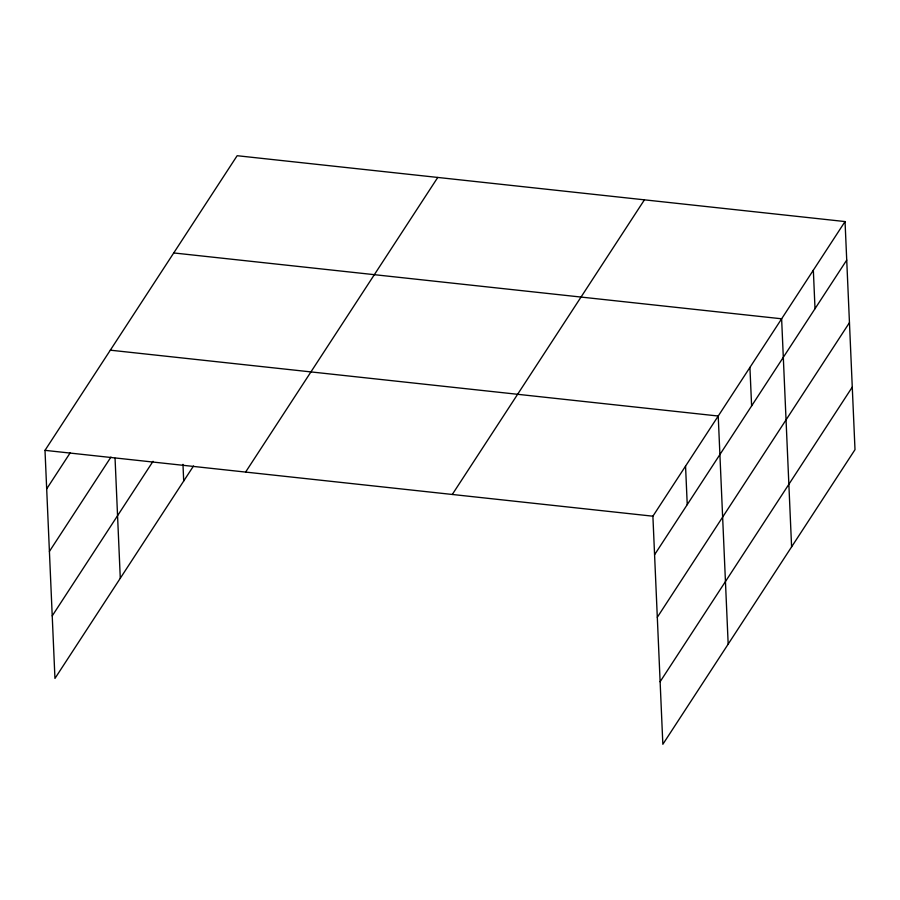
<?xml version="1.0" encoding="UTF-8"?>
<svg xmlns="http://www.w3.org/2000/svg" width="900" height="900" viewBox="0 0 900 900"><rect width="100%" height="100%" fill="white"/><g stroke="black" fill="none" stroke-linecap="round" stroke-linejoin="round"><path stroke-width="1.35" d="M193.511 465.986L54.956 678.431L45 450.349L237.15 155.711L845.044 221.569L855 449.651L662.85 744.289L652.894 516.195L845.044 221.569M46.688 488.88L70.234 452.767M49.41 551.43L110.948 457.076M52.223 615.881L153.034 461.306M245.599 472.084L437.76 177.446M452.284 494.471L644.434 199.834M654.57 554.726L846.72 260.089M657.304 617.276L849.454 322.65M660.116 681.727L852.266 387.09M173.745 252.945L781.627 318.791L791.595 546.874M110.329 350.179L718.222 416.025L728.179 644.107M45 450.349L652.894 516.195M813.341 270.18L815.018 308.7M749.925 367.414L751.613 405.934M685.553 466.11L687.24 504.641M182.97 464.344L183.701 481.027M115.054 458.257L120.285 578.261"/></g></svg>
